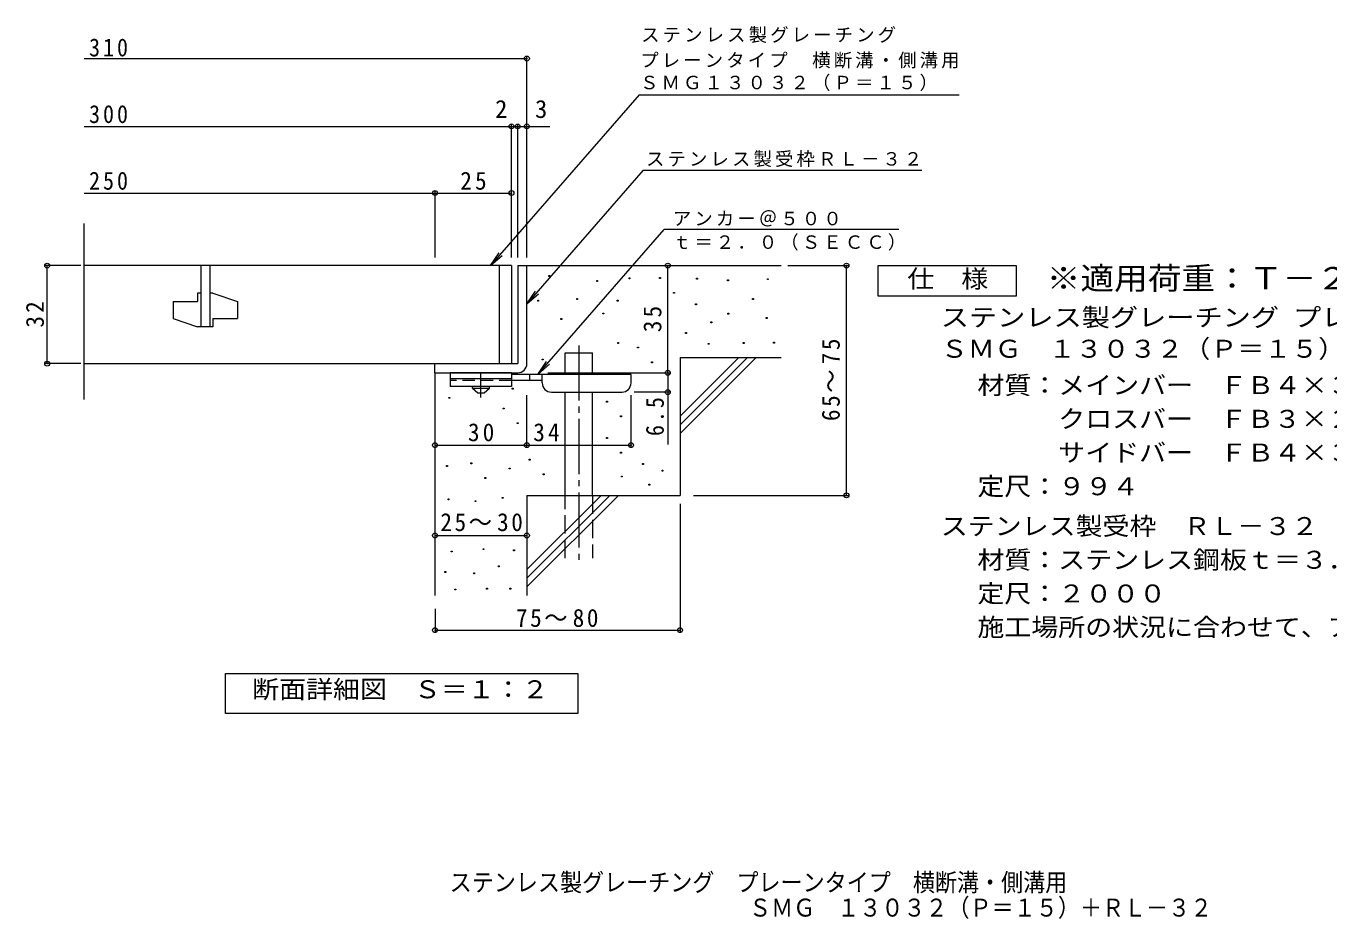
# Model space of a CAD drawing. Units: millimetres on the paper, enlarged 10 times, with parts at other scales. Extents: x -1531 to 1665, y -1368 to 1146.
# Drawn here: x -1531 to 596, y -1368 to 90 of the extents above; entities that cross this region are included whole.
import ezdxf
from ezdxf.enums import TextEntityAlignment as Align

# ---------------------------------------------------------------- set-up
doc = ezdxf.new("R2010")
doc.units = ezdxf.units.MM
doc.header["$LTSCALE"] = 10
doc.header["$PDMODE"] = 32
doc.header["$PDSIZE"] = 8
for name, pattern in [('CHAIN1', [8, 5, -1, 1, -1]), ('CHAIN2', [12, 9, -1, 1, -1]), ('DASHED2', [3, 2, -1]), ('DASHED3', [4, 3, -1])]:
    doc.linetypes.add(name, pattern=pattern)
for name, color, linetype, lineweight in [('C-5', 2, 'Continuous', 9), ('D-0', 7, 'Continuous', 9), ('D-1', 2, 'Continuous', 9), ('D-2', 3, 'Continuous', 9), ('D-4', 7, 'Continuous', 9), ('D-5', 7, 'Continuous', 9), ('D-6', 6, 'Continuous', 9), ('D-9', 4, 'Continuous', 9)]:
    doc.layers.add(name, color=color, linetype=linetype, lineweight=lineweight)
doc.layers.add('F-5_F-5ﾚｲﾔ', color=2, linetype='Continuous')
doc.styles.add('ＭＳ ゴシック', font='')
doc.styles.get('ＭＳ ゴシック').set_extended_font_data('MS Gothic')

msp = doc.modelspace()

# ---------------------------------------------------------------- linework, layer by layer
at = {"layer": 'D-0'}
for points in [[(-678.02, -318.88), (-678.02, -317.38), (-676.52, -317.38), (-676.52, -318.88)], [(-599.69, -326.98), (-599.69, -325.48), (-598.19, -325.48), (-598.19, -326.98)], [(-547.02, -322.93), (-547.02, -321.43), (-545.52, -321.43), (-545.52, -322.93)], [(-497.01, -322.38), (-497.01, -320.88), (-495.51, -320.88), (-495.51, -322.38)], [(-436.87, -323.4), (-436.87, -321.9), (-435.37, -321.9), (-435.37, -323.4)], [(-386.11, -326.11), (-386.11, -324.61), (-384.61, -324.61), (-384.61, -326.11)], [(-321.15, -324.08), (-321.15, -322.58), (-319.65, -322.58), (-319.65, -324.08)], [(-696.04, -359.19), (-696.04, -357.69), (-694.54, -357.69), (-694.54, -359.19)], [(-632.45, -356.49), (-632.45, -354.99), (-630.95, -354.99), (-630.95, -356.49)], [(-566.13, -359.2), (-566.13, -357.7), (-564.63, -357.7), (-564.63, -359.2)], [(-474.16, -346.37), (-474.16, -344.87), (-472.66, -344.87), (-472.66, -346.37)], [(-345.51, -356.56), (-345.51, -355.06), (-344.01, -355.06), (-344.01, -356.56)], [(-589.81, -380.17), (-589.81, -378.67), (-588.31, -378.67), (-588.31, -380.17)], [(-438.22, -365.36), (-438.22, -363.86), (-436.72, -363.86), (-436.72, -365.36)], [(-385.44, -380.25), (-385.44, -378.75), (-383.94, -378.75), (-383.94, -380.25)], [(-658.12, -388.99), (-658.12, -387.49), (-656.62, -387.49), (-656.62, -388.99)], [(-413.18, -394.46), (-413.18, -392.96), (-411.68, -392.96), (-411.68, -394.46)], [(-323.18, -387.69), (-323.18, -386.19), (-321.68, -386.19), (-321.68, -387.69)], [(-454.63, -411.94), (-454.63, -410.44), (-453.13, -410.44), (-453.13, -411.94)], [(-565.45, -428.22), (-565.45, -426.72), (-563.95, -426.72), (-563.95, -428.22)], [(-532.92, -435.71), (-532.92, -434.21), (-531.42, -434.21), (-531.42, -435.71)], [(-417.92, -429.65), (-417.92, -428.15), (-416.42, -428.15), (-416.42, -429.65)], [(-360.4, -428.3), (-360.4, -426.8), (-358.9, -426.8), (-358.9, -428.3)], [(-311, -427.62), (-311, -426.12), (-309.5, -426.12), (-309.5, -427.62)], [(-688.82, -455.28), (-688.82, -453.78), (-687.32, -453.78), (-687.32, -455.28)], [(-510.07, -459.7), (-510.07, -458.2), (-508.57, -458.2), (-508.57, -459.7)], [(-737.53, -502.89), (-737.53, -501.39), (-736.03, -501.39), (-736.03, -502.89)], [(-840.93, -517.77), (-840.93, -516.27), (-839.43, -516.27), (-839.43, -517.77)], [(-583.63, -524.05), (-583.63, -522.55), (-582.13, -522.55), (-582.13, -524.05)], [(-752.44, -535.2), (-752.44, -533.7), (-750.94, -533.7), (-750.94, -535.2)], [(-560.78, -548.04), (-560.78, -546.54), (-559.28, -546.54), (-559.28, -548.04)], [(-729.59, -559.19), (-729.59, -557.69), (-728.09, -557.69), (-728.09, -559.19)], [(-583.63, -583.22), (-583.63, -581.72), (-582.13, -581.72), (-582.13, -583.22)], [(-560.78, -607.21), (-560.78, -605.71), (-559.28, -605.71), (-559.28, -607.21)], [(-844.87, -628.93), (-844.87, -627.43), (-843.37, -627.43), (-843.37, -628.93)], [(-805.13, -624.69), (-805.13, -623.19), (-803.63, -623.19), (-803.63, -624.69)], [(-742.59, -633.08), (-742.59, -631.58), (-741.09, -631.58), (-741.09, -633.08)], [(-709.76, -618.8), (-709.76, -617.3), (-708.26, -617.3), (-708.26, -618.8)], [(-524.9, -625.91), (-524.9, -624.41), (-523.4, -624.41), (-523.4, -625.91)], [(-493.04, -636.66), (-493.04, -635.16), (-491.54, -635.16), (-491.54, -636.66)], [(-782.28, -648.67), (-782.28, -647.17), (-780.78, -647.17), (-780.78, -648.67)], [(-686.91, -642.79), (-686.91, -641.29), (-685.41, -641.29), (-685.41, -642.79)], [(-559.41, -646.21), (-559.41, -644.71), (-557.91, -644.71), (-557.91, -646.21)], [(-514.65, -659.62), (-514.65, -658.12), (-513.15, -658.12), (-513.15, -659.62)], [(-754.14, -681.07), (-754.14, -679.57), (-752.64, -679.57), (-752.64, -681.07)], [(-842.45, -683.36), (-842.45, -681.86), (-840.95, -681.86), (-840.95, -683.36)], [(-798.3, -686.4), (-798.3, -684.9), (-796.8, -684.9), (-796.8, -686.4)], [(-785.35, -764.82), (-785.35, -763.32), (-783.85, -763.32), (-783.85, -764.82)], [(-735.48, -766.72), (-735.48, -765.22), (-733.98, -765.22), (-733.98, -766.72)], [(-837.12, -768.63), (-837.12, -767.13), (-835.62, -767.13), (-835.62, -768.63)], [(-847.78, -802.13), (-847.78, -800.63), (-846.28, -800.63), (-846.28, -802.13)], [(-800.58, -804.41), (-800.58, -802.91), (-799.08, -802.91), (-799.08, -804.41)], [(-760.23, -792.61), (-760.23, -791.11), (-758.73, -791.11), (-758.73, -792.61)], [(-831.41, -830.68), (-831.41, -829.18), (-829.91, -829.18), (-829.91, -830.68)], [(-779.64, -829.15), (-779.64, -827.65), (-778.14, -827.65), (-778.14, -829.15)], [(-741.58, -829.15), (-741.58, -827.65), (-740.08, -827.65), (-740.08, -829.15)]]:
    msp.add_lwpolyline(points, close=True, dxfattribs=at)
at = {"layer": 'D-1'}
for p, q in [((-728.72, -301.22), (-728.72, -461.22)), ((-728.72, -301.22), (-713.72, -301.22)), ((-713.72, -461.22), (-713.72, -301.22)), ((-863.72, -461.22), (-728.72, -461.22)), ((-863.72, -476.22), (-863.72, -461.22)), ((-863.72, -476.22), (-728.72, -476.22))]:
    msp.add_line(p, q, dxfattribs=at)
msp.add_arc((-728.72, -461.22), 15, 270, 0, dxfattribs=at)
at = {"layer": 'D-2'}
for p, q in [((-1436.38, -520.02), (-1436.38, -232.52)), ((-738.72, -301.22), (-1436.38, -301.22)), ((-1246.22, -301.22), (-1246.22, -401.22)), ((-1231.22, -301.22), (-1231.22, -401.22)), ((-758.72, -301.22), (-758.72, -461.22)), ((-738.72, -301.22), (-738.72, -461.22)), ((-1291.22, -359.97), (-1291.22, -387.47)), ((-1291.22, -359.97), (-1251.22, -359.97)), ((-1251.22, -346.22), (-1251.22, -359.97)), ((-1246.22, -346.22), (-1251.22, -346.22)), ((-1226.22, -346.22), (-1231.22, -346.22)), ((-1226.22, -346.22), (-1186.22, -359.97)), ((-1186.22, -359.97), (-1186.22, -387.47)), ((-1291.22, -387.47), (-1251.22, -401.22)), ((-1226.22, -401.22), (-1251.22, -401.22)), ((-1226.22, -387.47), (-1226.22, -401.22)), ((-1226.22, -387.47), (-1186.22, -387.47)), ((-1436.38, -461.22), (-738.72, -461.22))]:
    msp.add_line(p, q, dxfattribs=at)
at = {"layer": 'D-4'}
for p, q in [((-1436.38, 36.65), (-713.72, 36.65)), ((-713.72, -288.26), (-713.72, 39.65)), ((-1436.38, -74.04), (-738.71, -74.04)), ((-738.71, -288.26), (-738.71, -71.04)), ((-738.71, -74.04), (-733.71, -74.04)), ((-733.71, -74.04), (-676.05, -74.04)), ((-728.71, -288.26), (-728.71, -71.04)), ((-1436.38, -182.8), (-863.71, -182.8)), ((-863.71, -288.26), (-863.71, -179.8)), ((-863.71, -182.8), (-738.71, -182.8)), ((-1441.73, -301.22), (-1499.78, -301.22)), ((-1496.79, -461.22), (-1496.79, -301.22)), ((-483.75, -476.22), (-483.75, -301.22)), ((-287.69, -301.22), (-189.03, -301.22)), ((-192.03, -676.22), (-192.03, -301.22)), ((-1441.73, -461.22), (-1499.78, -461.22)), ((-679.7, -476.22), (-480.75, -476.22)), ((-483.75, -476.22), (-483.75, -592.97)), ((-480.75, -507.71), (-538.71, -507.71)), ((-713.71, -597.32), (-713.71, -512.71)), ((-543.71, -597.32), (-543.71, -512.71)), ((-441.48, -676.22), (-189.03, -676.22)), ((-463.71, -689.99), (-463.71, -899.3)), ((-863.71, -741.83), (-713.72, -741.83)), ((-863.71, -861.22), (-863.71, -899.3)), ((-863.71, -896.3), (-463.71, -896.3))]:
    msp.add_line(p, q, dxfattribs=at)
msp.add_lwpolyline([(-863.71, -594.32), (-713.71, -594.32), (-543.71, -594.32)], dxfattribs=at)
for p in [(-713.72, 36.65), (-738.71, -74.04), (-728.71, -74.04), (-713.72, -74.04), (-863.71, -182.8), (-738.71, -182.8), (-1496.79, -301.22), (-483.75, -301.22), (-192.03, -301.22), (-1496.79, -461.22), (-483.75, -476.22), (-483.75, -507.71), (-863.71, -594.32), (-713.71, -594.32), (-543.71, -594.32), (-192.03, -676.22), (-863.71, -741.83), (-713.72, -741.83), (-863.71, -896.3), (-463.71, -896.3)]:
    msp.add_point(p, dxfattribs=at)
at = {"layer": 'D-5'}
for p, q in [((-530.45, -22.6), (-8.08, -22.6)), ((-523.63, -145.21), (-69.03, -145.21)), ((-695.6, -478.71), (-489.68, -242.12)), ((-106.76, -242.12), (-489.68, -242.12)), ((-772.95, -301.22), (-759.14, -280.38)), ((-713.72, -363.61), (-694.98, -347.06)), ((-695.6, -478.71), (-681.78, -457.88)), ((-695.6, -478.71), (-676.86, -462.16))]:
    msp.add_line(p, q, dxfattribs=at)
for points in [[(-530.45, -22.6), (-772.95, -301.22), (-754.22, -284.66)], [(-523.63, -145.21), (-713.72, -363.61), (-699.9, -342.77)]]:
    msp.add_lwpolyline(points, dxfattribs=at)
for points in [[(-140.15, -351.22), (-140.15, -301.22), (84.85, -301.22), (84.85, -351.22)], [(-1205.71, -1032.16), (-1205.71, -967.16), (-630.71, -967.16), (-630.71, -1032.16)]]:
    msp.add_lwpolyline(points, close=True, dxfattribs=at)
at = {"layer": 'D-6'}
for p, q in [((-713.72, -301.22), (-298.71, -301.22)), ((-651.42, -478.71), (-651.42, -443.71)), ((-651.42, -443.71), (-606.42, -443.71)), ((-606.42, -478.71), (-606.42, -443.71)), ((-463.72, -547.23), (-367.7, -451.22)), ((-463.72, -451.22), (-298.71, -451.22)), ((-463.72, -561.37), (-353.56, -451.22)), ((-463.72, -451.22), (-463.72, -676.22)), ((-463.72, -575.51), (-339.42, -451.22)), ((-863.72, -476.22), (-863.72, -839.86)), ((-651.42, -676.22), (-651.42, -507.71)), ((-606.42, -676.22), (-606.42, -507.71)), ((-713.72, -676.22), (-463.72, -676.22)), ((-713.72, -676.22), (-713.72, -839.86)), ((-713.72, -797.22), (-592.71, -676.22)), ((-713.72, -811.36), (-578.57, -676.22)), ((-713.72, -825.5), (-564.43, -676.22))]:
    msp.add_line(p, q, dxfattribs=at)
at = {"layer": 'D-6', "linetype": 'CHAIN2'}
msp.add_line((-628.92, -431.46), (-628.92, -789.55), dxfattribs=at)
at = {"layer": 'D-6', "linetype": 'DASHED3'}
for p, q in [((-651.42, -778.72), (-651.42, -676.22)), ((-606.42, -676.22), (-606.42, -778.72))]:
    msp.add_line(p, q, dxfattribs=at)
at = {"layer": 'D-9', "color": 3}
for p, q in [((-838.71, -476.22), (-838.71, -498.72)), ((-738.71, -476.22), (-838.71, -476.22)), ((-738.71, -486.22), (-838.71, -486.22)), ((-738.71, -476.22), (-738.71, -498.72)), ((-738.71, -498.72), (-838.71, -498.72))]:
    msp.add_line(p, q, dxfattribs=at)
at = {"layer": 'D-9', "color": 3, "linetype": 'DASHED2'}
msp.add_line((-738.71, -488.72), (-838.71, -488.72), dxfattribs=at)
at = {"layer": 'D-9', "linetype": 'CHAIN1'}
msp.add_line((-788.71, -516.46), (-788.71, -476.22), dxfattribs=at)
at = {"layer": 'D-9'}
for p, q in [((-543.71, -478.71), (-738.71, -478.71)), ((-688.68, -488.71), (-738.71, -488.71)), ((-708.71, -488.71), (-708.71, -478.71)), ((-688.71, -492.71), (-688.71, -478.71)), ((-543.71, -492.71), (-543.71, -478.71)), ((-673.71, -507.71), (-558.71, -507.71))]:
    msp.add_line(p, q, dxfattribs=at)
at = {"layer": 'D-9', "color": 2}
for p, q in [((-802.46, -501.21), (-802.46, -498.72)), ((-802.46, -501.21), (-793.71, -508.71)), ((-802.46, -501.21), (-774.96, -501.21)), ((-793.71, -508.71), (-783.71, -508.71)), ((-783.71, -508.71), (-774.96, -501.21)), ((-774.96, -501.21), (-774.96, -498.72))]:
    msp.add_line(p, q, dxfattribs=at)
at = {"layer": 'D-9'}
for centre, start, end in [((-673.71, -492.71), 180, 270), ((-558.71, -492.71), 270, 0)]:
    msp.add_arc(centre, 15, start, end, dxfattribs=at)

# ---------------------------------------------------------------- texts
at = {"layer": 'C-5', "style": 'ＭＳ ゴシック', "width": 0.9}
msp.add_text('ステンレス製グレーチング\u3000プレーンタイプ\u3000横断溝・側溝用', height=29.33, dxfattribs=at).set_placement((-839.73, -1331.31), align=Align.BOTTOM_LEFT)
at = {"layer": 'D-4', "color": 2, "style": 'ＭＳ ゴシック'}
for s, p in [('2', (-765.55, -69.05)), ('3', (-700.41, -69.05))]:
    msp.add_text(s, height=29.33, dxfattribs=at).set_placement(p, align=Align.BOTTOM_LEFT)
at = {"layer": 'D-4', "color": 2, "char_height": 29.33, "attachment_point": 7, "style": 'ＭＳ ゴシック'}
for s, insert in [('\\T1.27;\\W0.9;310', (-1428.45, 39.71)), ('\\T1.27;\\W0.9;300', (-1428.45, -69.04)), ('\\T1.27;\\W0.9;250', (-1428.45, -177.8)), ('\\T1.27;\\W0.95;25', (-822.46, -177.8)), ('\\T1.27;\\W0.95;30', (-809.96, -588.32)), ('\\T1.27;\\W0.95;34', (-703.34, -588.32)), ('\\T1.22;\\W0.95;25～30', (-854.97, -734.98)), ('\\T1.22;\\W0.95;75～80', (-731.58, -891.3))]:
    msp.add_mtext(s, dxfattribs=dict(at, insert=insert))
at = {"layer": 'D-4', "color": 2, "char_height": 29.33, "attachment_point": 7, "rotation": 90, "style": 'ＭＳ ゴシック'}
for s, insert in [('\\T1.27;\\W0.95;32', (-1501.79, -402.47)), ('\\T1.27;\\W0.95;35', (-493.75, -409.97)), ('\\T1.22;\\W0.95;65～75', (-202.56, -554.97)), ('\\T1.27;\\W0.9;6.5', (-489.75, -579.41))]:
    msp.add_mtext(s, dxfattribs=dict(at, insert=insert))
at = {"layer": 'D-5', "color": 2, "style": 'ＭＳ ゴシック'}
for s, width, p in [('仕\u3000様', 1.1, (-92.65, -346.22)), ('ステンレス製グレーチング プレーンタイプ 横断溝・側溝用', 1.15, (-38.06, -409.14)), ('ＳＭＧ\u3000１３０３２（Ｐ＝１５）', 1.1, (-38.06, -460.4)), ('材質：メインバー\u3000ＦＢ４×３２（ＳＵＳ３０４）', 1.1, (21.65, -519.83)), ('\u3000\u3000\u3000クロスバー\u3000ＦＢ３×２０（ＳＵＳ３０４）', 1.1, (21.65, -574.83)), ('\u3000\u3000\u3000サイドバー\u3000ＦＢ４×３２（ＳＵＳ３０４）', 1.1, (21.65, -629.83)), ('定尺：９９４', 1.1, (21.65, -684.83)), ('ステンレス製受枠\u3000ＲＬ－３２', 1.1, (-38.06, -749.83)), ('材質：ステンレス鋼板ｔ＝３．０（ＳＵＳ３０４）', 1.1, (21.65, -804.83)), ('定尺：２０００', 1.1, (21.65, -859.83)), ('施工場所の状況に合わせて、アンカーをプライヤー等で折り曲げてご使用ください。', 1.1, (21.65, -914.83)), ('断面詳細図\u3000Ｓ＝１：２', 1.1, (-1162.28, -1016.19))]:
    msp.add_text(s, height=29.33, dxfattribs=dict(at, width=width)).set_placement(p, align=Align.BOTTOM_LEFT)
at = {"layer": 'D-5', "color": 3, "style": 'ＭＳ ゴシック', "width": 1.1}
msp.add_text('※適用荷重：Ｔ－２０', height=36.66, dxfattribs=at).set_placement((134.85, -351.22), align=Align.BOTTOM_LEFT)
at = {"layer": 'D-5', "char_height": 21.99, "attachment_point": 7, "style": 'ＭＳ ゴシック'}
for s, insert in [('\\T1.17;ステンレス製グレーチング', (-527.14, 62.07)), ('\\T1.17;プレーンタイプ\u3000横断溝・側溝用', (-528.69, 20.41)), ('\\T1.17;ＳＭＧ１３０３２（Ｐ＝１５）', (-528.91, -16.31)), ('\\T1.17;ステンレス製受枠ＲＬ－３２', (-519.24, -140.45)), ('\\T1.17;アンカー＠５００', (-475.44, -237.47)), ('\\T1.17;ｔ＝２．０（ＳＥＣＣ）', (-475.44, -276.78))]:
    msp.add_mtext(s, dxfattribs=dict(at, insert=insert))
at = {"layer": 'F-5_F-5ﾚｲﾔ', "style": 'ＭＳ ゴシック', "width": 0.9}
msp.add_text('ＳＭＧ\u3000１３０３２（Ｐ＝１５）＋ＲＬ－３２', height=29.33, dxfattribs=at).set_placement((-351.05, -1372.5), align=Align.BOTTOM_LEFT)

doc.saveas('drawing.dxf')
